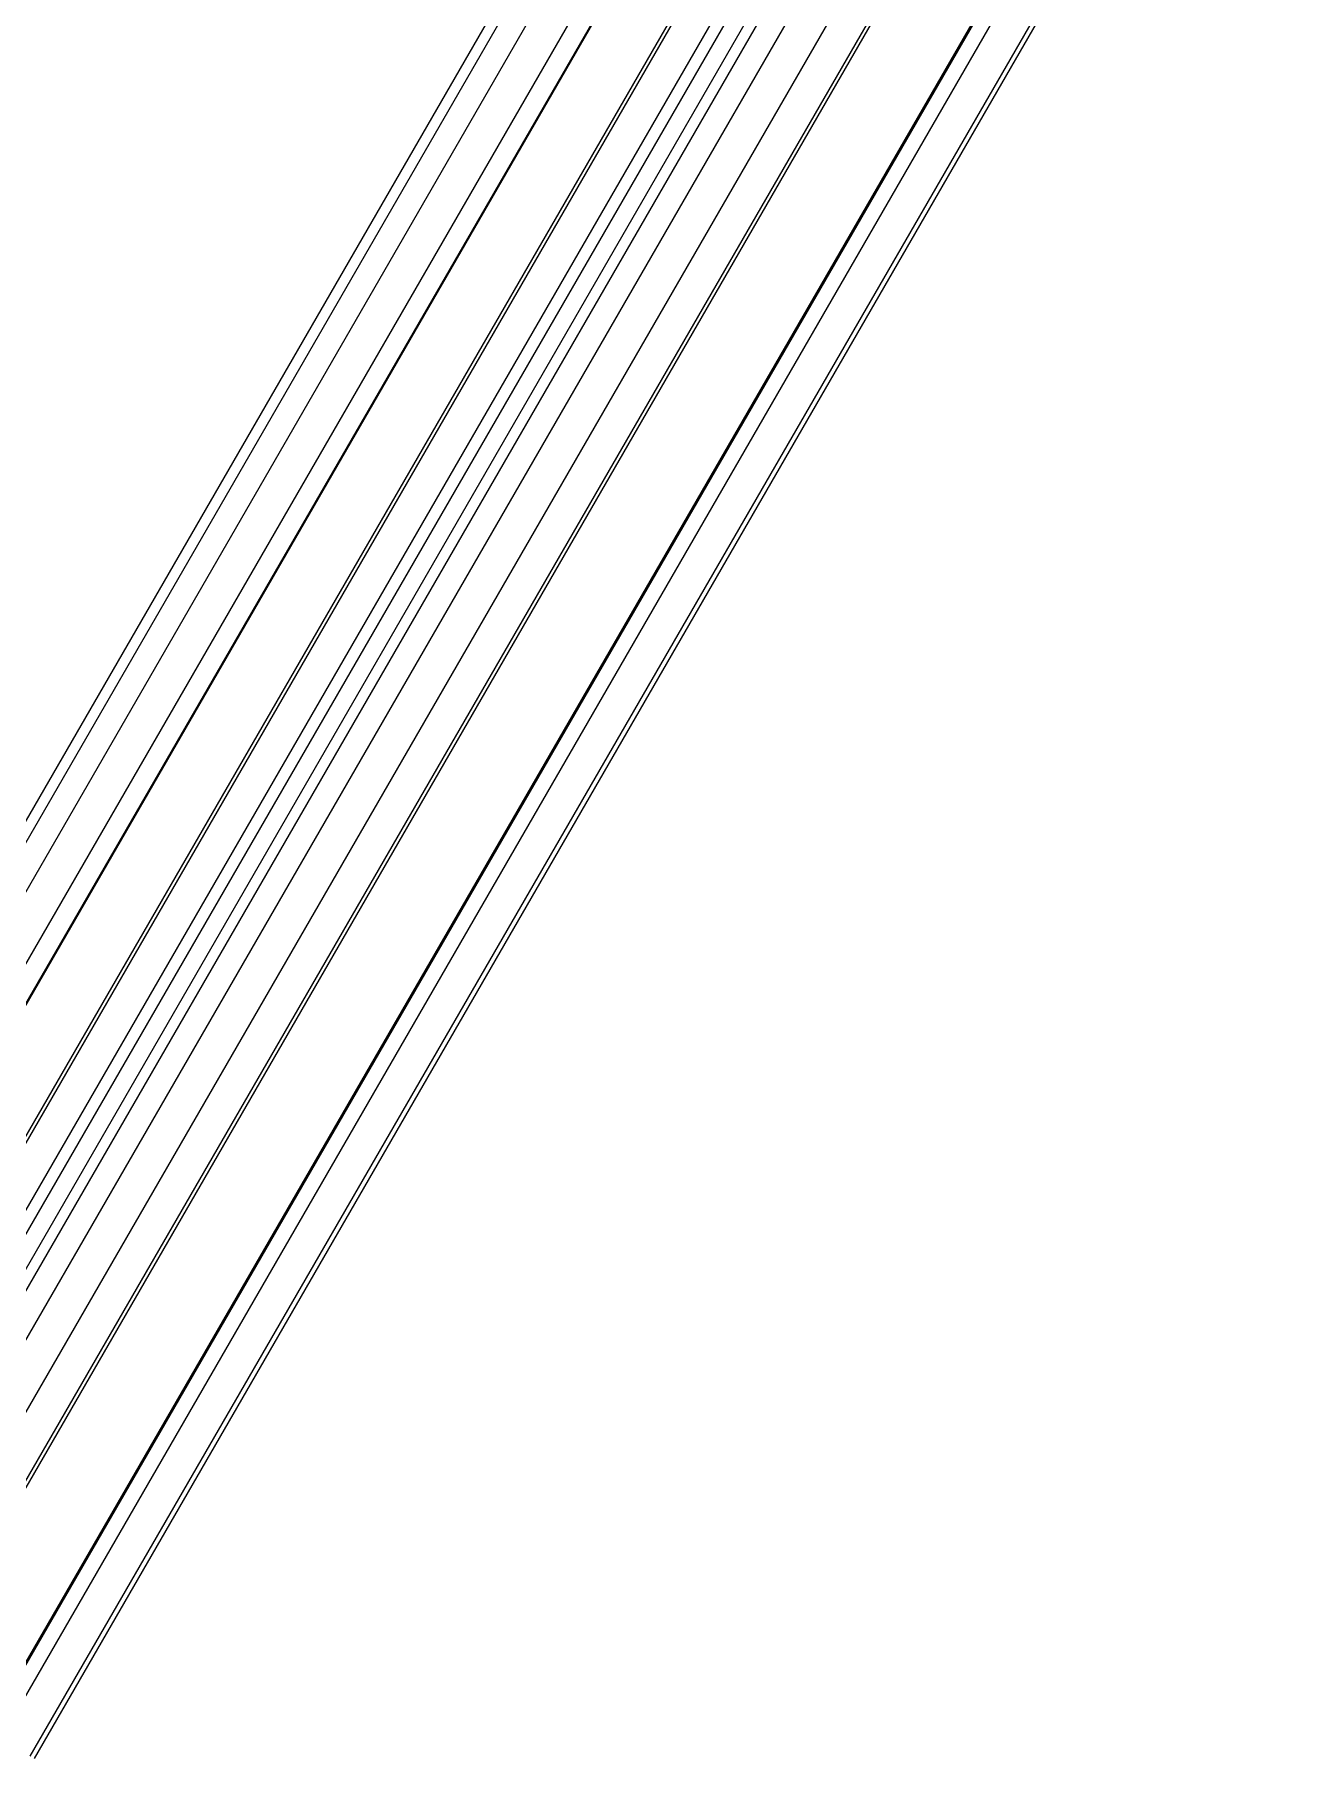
# Model space of a CAD drawing. Extents: x -976302 to -776254, y 5665 to 231437.
# Drawn here: x -791386 to -790646, y 82022 to 83027 of the extents above; entities that cross this region are included whole.
import ezdxf

# ---------------------------------------------------------------- set-up
doc = ezdxf.new("R2010")
doc.units = 0
doc.header["$LTSCALE"] = 1000
doc.header["$MEASUREMENT"] = 0

msp = doc.modelspace()

# ---------------------------------------------------------------- linework, layer by layer
at = {"linetype": 'Continuous', "lineweight": 15}
for p, q in [((-790671.4, 83814.5), (-791549.8, 82293)), ((-790671.4, 83814.5), (-791549.8, 82293)), ((-791549.8, 82280.2), (-790665.8, 83811.3)), ((-790558.2, 83749.2), (-791513.1, 82095.3)), ((-790558.2, 83749.2), (-791513.1, 82095.3)), ((-791507.5, 82092.1), (-790552.7, 83746)), ((-791507.5, 82092.1), (-790552.7, 83746)), ((-791495.1, 82085), (-790540.2, 83738.8)), ((-791495.1, 82085), (-790540.2, 83738.8)), ((-791476.9, 82074.4), (-790522, 83728.3)), ((-791476.9, 82074.4), (-790522, 83728.3)), ((-791459.6, 82064.5), (-790504.7, 83718.3)), ((-791459.6, 82064.5), (-790504.7, 83718.3)), ((-791457.8, 82063.4), (-790503, 83717.3)), ((-791457.8, 82063.4), (-790503, 83717.3)), ((-791545.9, 82258.2), (-790715.7, 83696.2)), ((-791413.8, 82038), (-790458.9, 83691.9)), ((-791413.8, 82038), (-790458.9, 83691.9)), ((-791413.1, 82037.6), (-790458.2, 83691.5)), ((-791413.1, 82037.6), (-790458.2, 83691.5)), ((-791405.3, 82033.1), (-790450.5, 83687)), ((-791405.3, 82033.1), (-790450.5, 83687)), ((-791388.1, 82023.1), (-790433.2, 83677)), ((-791388.1, 82023.1), (-790433.2, 83677)), ((-791385.7, 82021.8), (-790430.8, 83675.6)), ((-791385.7, 82021.8), (-790430.8, 83675.6)), ((-791515.9, 82268.2), (-790709.3, 83665.2)), ((-791504.2, 82265.2), (-790700.9, 83656.6)), ((-791504.2, 82265.2), (-790700.9, 83656.6)), ((-791503.8, 82265.1), (-790700.6, 83656.3)), ((-791503.8, 82265.1), (-790700.6, 83656.3)), ((-791466.7, 82252.9), (-790671.5, 83630.2)), ((-791463.9, 82253.6), (-790670.7, 83627.5)), ((-791463.9, 82253.6), (-790670.7, 83627.5)), ((-791446.1, 82245.5), (-790654.8, 83616.1)), ((-791440, 82242), (-790648.7, 83612.6))]:
    msp.add_line(p, q, dxfattribs=at)

doc.saveas('drawing.dxf')
